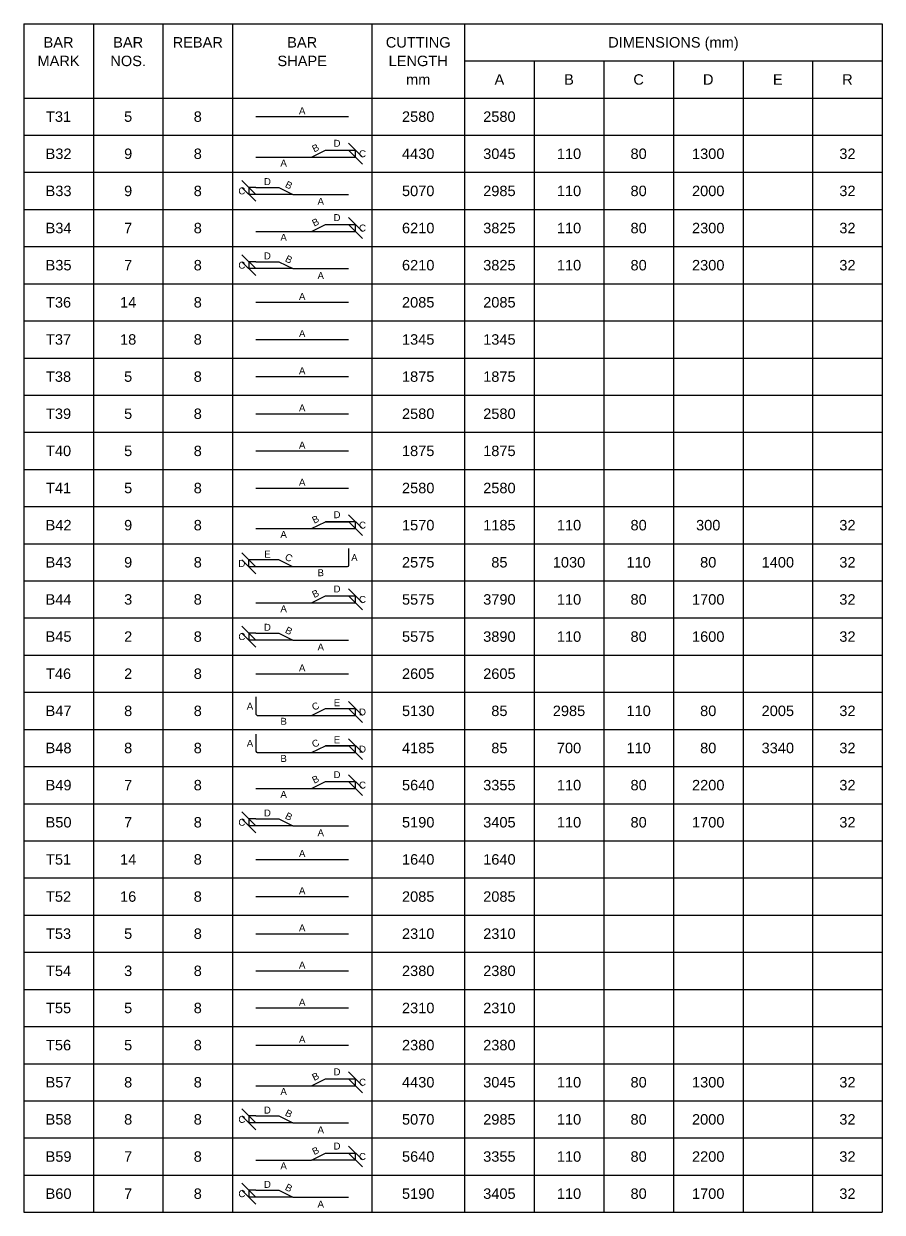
# Model space of a CAD drawing. Header units: inches. Extents: x -816171 to 9366335, y -450961 to 689132.
# Drawn here: x 8005812 to 8024312, y 255679 to 281279 of the extents above; entities that cross this region are included whole.
import ezdxf
from ezdxf.enums import TextEntityAlignment as Align

# ---------------------------------------------------------------- set-up
doc = ezdxf.new("R2010")
doc.units = ezdxf.units.IN
doc.header["$MEASUREMENT"] = 0
for name, color, linetype in [('Dimension', 31, 'Continuous'), ('Reinforcement', 130, 'Continuous'), ('Schedule Header', 4, 'Continuous'), ('Schedule Line', 60, 'Continuous'), ('Text', 31, 'Continuous')]:
    doc.layers.add(name, color=color, linetype=linetype)
doc.styles.add('SC-BBS1', font='SansSerif')
doc.styles.get("Standard").update_dxf_attribs({"font": 'txt.shx'})
doc.dimstyles.new('SCBBSDim', dxfattribs={"dimtxt": 225, "dimasz": 0.18, "dimexe": 0, "dimexo": 0, "dimgap": 0, "dimtad": 1, "dimtoh": 1, "dimdec": 0, "dimzin": 0, "dimdsep": 46, "dimtxsty": 'Standard', "dimtsz": 150, "dimcen": 0.09, "dimclrd": 8, "dimclre": 8, "dimclrt": 3, "dimadec": 0, "dimazin": 0, "dimtfac": 1, "dimtdec": 0, "dimtix": 1, "dimtofl": 0, "dimtmove": 0, "dimatfit": 3, "dimfxl": 1, "dimtolj": 1, "dimtzin": 0, "dimarcsym": 0})

# ---------------------------------------------------------------- blocks, each defined once
blk = doc.blocks.new('*D3019')
at = {"layer": 'DEFPOINTS', "color": 0, "transparency": 16777216}
for p in [(8012312, 278554), (8012962, 278554), (8012012, 278404)]:
    blk.add_point(p, dxfattribs=at)
at = {"layer": 'Dimension', "color": 8, "lineweight": -2, "transparency": 16777216}
for p, q in [((8012312, 278554), (8012962, 278554)), ((8013112, 278404), (8012812, 278704)), ((8013112, 278254), (8012812, 278554)), ((8012962, 278404), (8012962, 278554)), ((8012012, 278404), (8012962, 278404))]:
    blk.add_line(p, q, dxfattribs=at)
blk = doc.blocks.new('*D3020')
at = {"layer": 'DEFPOINTS', "color": 0, "transparency": 16777216}
for p in [(8010662, 277604), (8010812, 277754), (8011612, 277604)]:
    blk.add_point(p, dxfattribs=at)
at = {"layer": 'Dimension', "color": 8, "lineweight": -2, "transparency": 16777216}
for p, q in [((8010812, 277604), (8010512, 277904)), ((8010812, 277454), (8010512, 277754)), ((8010812, 277754), (8010662, 277754)), ((8010662, 277754), (8010662, 277604)), ((8011612, 277604), (8010662, 277604))]:
    blk.add_line(p, q, dxfattribs=at)
blk = doc.blocks.new('*D3021')
at = {"layer": 'DEFPOINTS', "color": 0, "transparency": 16777216}
for p in [(8012012, 276804), (8012312, 276954), (8012962, 276954)]:
    blk.add_point(p, dxfattribs=at)
at = {"layer": 'Dimension', "color": 8, "lineweight": -2, "transparency": 16777216}
for p, q in [((8013112, 276804), (8012812, 277104)), ((8012012, 276804), (8012962, 276804)), ((8012312, 276954), (8012962, 276954)), ((8013112, 276654), (8012812, 276954)), ((8012962, 276804), (8012962, 276954))]:
    blk.add_line(p, q, dxfattribs=at)
blk = doc.blocks.new('*D3022')
at = {"layer": 'DEFPOINTS', "color": 0, "transparency": 16777216}
for p in [(8010662, 276004), (8010812, 276154), (8011612, 276004)]:
    blk.add_point(p, dxfattribs=at)
at = {"layer": 'Dimension', "color": 8, "lineweight": -2, "transparency": 16777216}
for p, q in [((8010812, 276004), (8010512, 276304)), ((8010812, 275854), (8010512, 276154)), ((8010812, 276154), (8010662, 276154)), ((8010662, 276154), (8010662, 276004)), ((8011612, 276004), (8010662, 276004))]:
    blk.add_line(p, q, dxfattribs=at)
blk = doc.blocks.new('*D3027')
at = {"layer": 'DEFPOINTS', "color": 0, "transparency": 16777216}
for p in [(8012012, 270404), (8012312, 270554), (8012962, 270554)]:
    blk.add_point(p, dxfattribs=at)
at = {"layer": 'Dimension', "color": 8, "lineweight": -2, "transparency": 16777216}
for p, q in [((8013112, 270404), (8012812, 270704)), ((8012012, 270404), (8012962, 270404)), ((8012312, 270554), (8012962, 270554)), ((8013112, 270254), (8012812, 270554)), ((8012962, 270404), (8012962, 270554))]:
    blk.add_line(p, q, dxfattribs=at)
blk = doc.blocks.new('*D3028')
at = {"layer": 'DEFPOINTS', "color": 0, "transparency": 16777216}
for p in [(8010662, 269729), (8011312, 269729), (8011612, 269579)]:
    blk.add_point(p, dxfattribs=at)
at = {"layer": 'Dimension', "color": 8, "lineweight": -2, "transparency": 16777216}
for p, q in [((8010812, 269579), (8010512, 269879)), ((8010812, 269429), (8010512, 269729)), ((8011312, 269729), (8010662, 269729)), ((8010662, 269579), (8010662, 269729)), ((8011612, 269579), (8010662, 269579))]:
    blk.add_line(p, q, dxfattribs=at)
blk = doc.blocks.new('*D3029')
at = {"layer": 'DEFPOINTS', "color": 0, "transparency": 16777216}
for p in [(8012012, 268804), (8012312, 268954), (8012962, 268954)]:
    blk.add_point(p, dxfattribs=at)
at = {"layer": 'Dimension', "color": 8, "lineweight": -2, "transparency": 16777216}
for p, q in [((8013112, 268804), (8012812, 269104)), ((8012012, 268804), (8012962, 268804)), ((8012312, 268954), (8012962, 268954)), ((8013112, 268654), (8012812, 268954)), ((8012962, 268804), (8012962, 268954))]:
    blk.add_line(p, q, dxfattribs=at)
blk = doc.blocks.new('*D3030')
at = {"layer": 'DEFPOINTS', "color": 0, "transparency": 16777216}
for p in [(8010812, 268154), (8010662, 268004), (8011612, 268004)]:
    blk.add_point(p, dxfattribs=at)
at = {"layer": 'Dimension', "color": 8, "lineweight": -2, "transparency": 16777216}
for p, q in [((8010812, 268004), (8010512, 268304)), ((8010812, 267854), (8010512, 268154)), ((8010812, 268154), (8010662, 268154)), ((8010662, 268154), (8010662, 268004)), ((8011612, 268004), (8010662, 268004))]:
    blk.add_line(p, q, dxfattribs=at)
blk = doc.blocks.new('*D3031')
at = {"layer": 'DEFPOINTS', "color": 0, "transparency": 16777216}
for p in [(8012312, 266529), (8012962, 266529), (8012012, 266379)]:
    blk.add_point(p, dxfattribs=at)
at = {"layer": 'Dimension', "color": 8, "lineweight": -2, "transparency": 16777216}
for p, q in [((8012312, 266529), (8012962, 266529)), ((8013112, 266379), (8012812, 266679)), ((8013112, 266229), (8012812, 266529)), ((8012962, 266379), (8012962, 266529)), ((8012012, 266379), (8012962, 266379))]:
    blk.add_line(p, q, dxfattribs=at)
blk = doc.blocks.new('*D3023')
at = {"layer": 'DEFPOINTS', "color": 0, "transparency": 16777216}
for p in [(8012312, 265729), (8012962, 265729), (8012012, 265579)]:
    blk.add_point(p, dxfattribs=at)
at = {"layer": 'Dimension', "color": 8, "lineweight": -2, "transparency": 16777216}
for p, q in [((8012312, 265729), (8012962, 265729)), ((8013112, 265579), (8012812, 265879)), ((8013112, 265429), (8012812, 265729)), ((8012962, 265579), (8012962, 265729)), ((8012012, 265579), (8012962, 265579))]:
    blk.add_line(p, q, dxfattribs=at)
blk = doc.blocks.new('*D3024')
at = {"layer": 'DEFPOINTS', "color": 0, "transparency": 16777216}
for p in [(8012012, 264804), (8012312, 264954), (8012962, 264954)]:
    blk.add_point(p, dxfattribs=at)
at = {"layer": 'Dimension', "color": 8, "lineweight": -2, "transparency": 16777216}
for p, q in [((8013112, 264804), (8012812, 265104)), ((8012012, 264804), (8012962, 264804)), ((8012312, 264954), (8012962, 264954)), ((8013112, 264654), (8012812, 264954)), ((8012962, 264804), (8012962, 264954))]:
    blk.add_line(p, q, dxfattribs=at)
blk = doc.blocks.new('*D3025')
at = {"layer": 'DEFPOINTS', "color": 0, "transparency": 16777216}
for p in [(8010662, 264004), (8010812, 264154), (8011612, 264004)]:
    blk.add_point(p, dxfattribs=at)
at = {"layer": 'Dimension', "color": 8, "lineweight": -2, "transparency": 16777216}
for p, q in [((8010812, 264004), (8010512, 264304)), ((8010812, 263854), (8010512, 264154)), ((8010812, 264154), (8010662, 264154)), ((8010662, 264154), (8010662, 264004)), ((8011612, 264004), (8010662, 264004))]:
    blk.add_line(p, q, dxfattribs=at)
blk = doc.blocks.new('*D3026')
at = {"layer": 'DEFPOINTS', "color": 0, "transparency": 16777216}
for p in [(8012012, 258404), (8012312, 258554), (8012962, 258554)]:
    blk.add_point(p, dxfattribs=at)
at = {"layer": 'Dimension', "color": 8, "lineweight": -2, "transparency": 16777216}
for p, q in [((8013112, 258404), (8012812, 258704)), ((8012012, 258404), (8012962, 258404)), ((8012312, 258554), (8012962, 258554)), ((8013112, 258254), (8012812, 258554)), ((8012962, 258404), (8012962, 258554))]:
    blk.add_line(p, q, dxfattribs=at)
blk = doc.blocks.new('*D3032')
at = {"layer": 'DEFPOINTS', "color": 0, "transparency": 16777216}
for p in [(8010662, 257604), (8010812, 257754), (8011612, 257604)]:
    blk.add_point(p, dxfattribs=at)
at = {"layer": 'Dimension', "color": 8, "lineweight": -2, "transparency": 16777216}
for p, q in [((8010812, 257604), (8010512, 257904)), ((8010812, 257454), (8010512, 257754)), ((8010812, 257754), (8010662, 257754)), ((8010662, 257754), (8010662, 257604)), ((8011612, 257604), (8010662, 257604))]:
    blk.add_line(p, q, dxfattribs=at)
blk = doc.blocks.new('*D3033')
at = {"layer": 'DEFPOINTS', "color": 0, "transparency": 16777216}
for p in [(8012012, 256804), (8012312, 256954), (8012962, 256954)]:
    blk.add_point(p, dxfattribs=at)
at = {"layer": 'Dimension', "color": 8, "lineweight": -2, "transparency": 16777216}
for p, q in [((8013112, 256804), (8012812, 257104)), ((8012012, 256804), (8012962, 256804)), ((8012312, 256954), (8012962, 256954)), ((8013112, 256654), (8012812, 256954)), ((8012962, 256804), (8012962, 256954))]:
    blk.add_line(p, q, dxfattribs=at)
blk = doc.blocks.new('*D3034')
at = {"layer": 'DEFPOINTS', "color": 0, "transparency": 16777216}
for p in [(8010662, 256004), (8010812, 256154), (8011612, 256004)]:
    blk.add_point(p, dxfattribs=at)
at = {"layer": 'Dimension', "color": 8, "lineweight": -2, "transparency": 16777216}
for p, q in [((8010812, 256004), (8010512, 256304)), ((8010812, 255854), (8010512, 256154)), ((8010812, 256154), (8010662, 256154)), ((8010662, 256154), (8010662, 256004)), ((8011612, 256004), (8010662, 256004))]:
    blk.add_line(p, q, dxfattribs=at)

msp = doc.modelspace()

# ---------------------------------------------------------------- linework, layer by layer
at = {"layer": 'Reinforcement'}
for points in [[(8010812.23604, 279278.77449), (8012812.23604, 279278.77449)], [(8010812.23604, 278403.77449), (8012012.23604, 278403.77449), (8012312.23604, 278553.77449), (8012812.23604, 278553.77449)], [(8010812.23604, 277753.77449), (8011312.23604, 277753.77449), (8011612.23604, 277603.77449), (8012812.23604, 277603.77449)], [(8010812.23604, 276803.77449), (8012012.23604, 276803.77449), (8012312.23604, 276953.77449), (8012812.23604, 276953.77449)], [(8010812.23604, 276153.77449), (8011312.23604, 276153.77449), (8011612.23604, 276003.77449), (8012812.23604, 276003.77449)], [(8010812.23604, 275278.77449), (8012812.23604, 275278.77449)], [(8010812.23604, 274478.77449), (8012812.23604, 274478.77449)], [(8010812.23604, 273678.77449), (8012812.23604, 273678.77449)], [(8010812.23604, 272878.77449), (8012812.23604, 272878.77449)], [(8010812.23604, 272078.77449), (8012812.23604, 272078.77449)], [(8010812.23604, 271278.77449), (8012812.23604, 271278.77449)], [(8010812.23604, 270403.77449), (8012012.23604, 270403.77449), (8012312.23604, 270553.77449), (8012812.23604, 270553.77449)], [(8010812.23604, 268803.77449), (8012012.23604, 268803.77449), (8012312.23604, 268953.77449), (8012812.23604, 268953.77449)], [(8010812.23604, 268153.77449), (8011312.23604, 268153.77449), (8011612.23604, 268003.77449), (8012812.23604, 268003.77449)], [(8010812.23604, 267278.77449), (8012812.23604, 267278.77449)], [(8010812.23604, 264803.77449), (8012012.23604, 264803.77449), (8012312.23604, 264953.77449), (8012812.23604, 264953.77449)], [(8010812.23604, 264153.77449), (8011312.23604, 264153.77449), (8011612.23604, 264003.77449), (8012812.23604, 264003.77449)], [(8010812.23604, 263278.77449), (8012812.23604, 263278.77449)], [(8010812.23604, 262478.77449), (8012812.23604, 262478.77449)], [(8010812.23604, 261678.77449), (8012812.23604, 261678.77449)], [(8010812.23604, 260878.77449), (8012812.23604, 260878.77449)], [(8010812.23604, 260078.77449), (8012812.23604, 260078.77449)], [(8010812.23604, 259278.77449), (8012812.23604, 259278.77449)], [(8010812.23604, 258403.77449), (8012012.23604, 258403.77449), (8012312.23604, 258553.77449), (8012812.23604, 258553.77449)], [(8010812.23604, 257753.77449), (8011312.23604, 257753.77449), (8011612.23604, 257603.77449), (8012812.23604, 257603.77449)], [(8010812.23604, 256803.77449), (8012012.23604, 256803.77449), (8012312.23604, 256953.77449), (8012812.23604, 256953.77449)], [(8010812.23604, 256153.77449), (8011312.23604, 256153.77449), (8011612.23604, 256003.77449), (8012812.23604, 256003.77449)]]:
    msp.add_lwpolyline(points, dxfattribs=at)
for points in [[(8012812.23604, 269978.77449), (8012812.23604, 269628.77449, -0.5), (8012762.23604, 269578.77449), (8011612.23604, 269578.77449), (8011312.23604, 269728.77449), (8010812.23604, 269728.77449)], [(8010812.23604, 266778.77449), (8010812.23604, 266428.77449, 0.5), (8010862.23604, 266378.77449), (8012012.23604, 266378.77449), (8012312.23604, 266528.77449), (8012812.23604, 266528.77449)], [(8010812.23604, 265978.77449), (8010812.23604, 265628.77449, 0.5), (8010862.23604, 265578.77449), (8012012.23604, 265578.77449), (8012312.23604, 265728.77449), (8012812.23604, 265728.77449)]]:
    msp.add_lwpolyline(points, format="xyb", dxfattribs=at)
at = {"layer": 'Schedule Line'}
for p, q in [((8005812.23604, 281278.77449), (8024312.23604, 281278.77449)), ((8005812.23604, 281278.77449), (8005812.23604, 255678.77449)), ((8005812.23604, 281278.77449), (8005812.23604, 255678.77449)), ((8007312.23604, 281278.77449), (8007312.23604, 255678.77449)), ((8008812.23604, 281278.77449), (8008812.23604, 255678.77449)), ((8010312.23604, 281278.77449), (8010312.23604, 255678.77449)), ((8013312.23604, 281278.77449), (8013312.23604, 255678.77449)), ((8015312.23604, 281278.77449), (8015312.23604, 255678.77449)), ((8024312.23604, 281278.77449), (8024312.23604, 255678.77449)), ((8015312.23604, 280478.77449), (8024312.23604, 280478.77449)), ((8016812.23604, 280478.77449), (8016812.23604, 255678.77449)), ((8018312.23604, 280478.77449), (8018312.23604, 255678.77449)), ((8019812.23604, 280478.77449), (8019812.23604, 255678.77449)), ((8021312.23604, 280478.77449), (8021312.23604, 255678.77449)), ((8022812.23604, 280478.77449), (8022812.23604, 255678.77449)), ((8005812.23604, 279678.77449), (8024312.23604, 279678.77449)), ((8005812.23604, 278878.77449), (8024312.23604, 278878.77449)), ((8005812.23604, 278878.77449), (8024312.23604, 278878.77449)), ((8005812.23604, 278078.77449), (8024312.23604, 278078.77449)), ((8005812.23604, 277278.77449), (8024312.23604, 277278.77449)), ((8005812.23604, 276478.77449), (8024312.23604, 276478.77449)), ((8005812.23604, 275678.77449), (8024312.23604, 275678.77449)), ((8005812.23604, 274878.77449), (8024312.23604, 274878.77449)), ((8005812.23604, 274078.77449), (8024312.23604, 274078.77449)), ((8005812.23604, 273278.77449), (8024312.23604, 273278.77449)), ((8005812.23604, 272478.77449), (8024312.23604, 272478.77449)), ((8005812.23604, 271678.77449), (8024312.23604, 271678.77449)), ((8005812.23604, 270878.77449), (8024312.23604, 270878.77449)), ((8005812.23604, 270878.77449), (8024312.23604, 270878.77449)), ((8005812.23604, 270078.77449), (8024312.23604, 270078.77449)), ((8005812.23604, 269278.77449), (8024312.23604, 269278.77449)), ((8005812.23604, 268478.77449), (8024312.23604, 268478.77449)), ((8005812.23604, 267678.77449), (8024312.23604, 267678.77449)), ((8005812.23604, 266878.77449), (8024312.23604, 266878.77449)), ((8005812.23604, 266878.77449), (8024312.23604, 266878.77449)), ((8005812.23604, 266078.77449), (8024312.23604, 266078.77449)), ((8005812.23604, 265278.77449), (8024312.23604, 265278.77449)), ((8005812.23604, 264478.77449), (8024312.23604, 264478.77449)), ((8005812.23604, 263678.77449), (8024312.23604, 263678.77449)), ((8005812.23604, 262878.77449), (8024312.23604, 262878.77449)), ((8005812.23604, 262078.77449), (8024312.23604, 262078.77449)), ((8005812.23604, 261278.77449), (8024312.23604, 261278.77449)), ((8005812.23604, 260478.77449), (8024312.23604, 260478.77449)), ((8005812.23604, 259678.77449), (8024312.23604, 259678.77449)), ((8005812.23604, 258878.77449), (8024312.23604, 258878.77449)), ((8005812.23604, 258878.77449), (8024312.23604, 258878.77449)), ((8005812.23604, 258078.77449), (8024312.23604, 258078.77449)), ((8005812.23604, 257278.77449), (8024312.23604, 257278.77449)), ((8005812.23604, 256478.77449), (8024312.23604, 256478.77449)), ((8005812.23604, 255678.77449), (8024312.23604, 255678.77449))]:
    msp.add_line(p, q, dxfattribs=at)

# ---------------------------------------------------------------- texts
at = {"layer": 'Dimension', "style": 'SC-BBS1'}
for s, p in [('A', (8011812.23604, 279403.77449)), ('D', (8012562.23604, 278703.77449)), ('C', (8013112.23604, 278478.77449)), ('A', (8011412.23604, 278278.77449)), ('D', (8011062.23604, 277878.77449)), ('C', (8010512.23604, 277678.77449)), ('A', (8012212.23604, 277453.77449)), ('D', (8012562.23604, 277103.77449)), ('A', (8011412.23604, 276678.77449)), ('C', (8013112.23604, 276878.77449)), ('D', (8011062.23604, 276278.77449)), ('C', (8010512.23604, 276078.77449)), ('A', (8012212.23604, 275853.77449)), ('A', (8011812.23604, 275403.77449)), ('A', (8011812.23604, 274603.77449)), ('A', (8011812.23604, 273803.77449)), ('A', (8011812.23604, 273003.77449)), ('A', (8011812.23604, 272203.77449)), ('A', (8011812.23604, 271403.77449)), ('D', (8012562.23604, 270703.77449)), ('A', (8011412.23604, 270278.77449)), ('C', (8013112.23604, 270478.77449)), ('E', (8011062.23604, 269853.77449)), ('A', (8012937.23604, 269778.77449)), ('D', (8010512.23604, 269653.77449)), ('B', (8012212.23604, 269453.77449)), ('D', (8012562.23604, 269103.77449)), ('C', (8013112.23604, 268878.77449)), ('A', (8011412.23604, 268678.77449)), ('D', (8011062.23604, 268278.77449)), ('C', (8010512.23604, 268078.77449)), ('A', (8012212.23604, 267853.77449)), ('A', (8011812.23604, 267403.77449)), ('A', (8010687.23604, 266578.77449)), ('E', (8012562.23604, 266653.77449)), ('D', (8013112.23604, 266453.77449)), ('B', (8011412.23604, 266253.77449)), ('A', (8010687.23604, 265778.77449)), ('E', (8012562.23604, 265853.77449)), ('D', (8013112.23604, 265653.77449)), ('B', (8011412.23604, 265453.77449)), ('D', (8012562.23604, 265103.77449)), ('A', (8011412.23604, 264678.77449)), ('C', (8013112.23604, 264878.77449)), ('D', (8011062.23604, 264278.77449)), ('C', (8010512.23604, 264078.77449)), ('A', (8012212.23604, 263853.77449)), ('A', (8011812.23604, 263403.77449)), ('A', (8011812.23604, 262603.77449)), ('A', (8011812.23604, 261803.77449)), ('A', (8011812.23604, 261003.77449)), ('A', (8011812.23604, 260203.77449)), ('A', (8011812.23604, 259403.77449)), ('D', (8012562.23604, 258703.77449)), ('A', (8011412.23604, 258278.77449)), ('C', (8013112.23604, 258478.77449)), ('D', (8011062.23604, 257878.77449)), ('C', (8010512.23604, 257678.77449)), ('A', (8012212.23604, 257453.77449)), ('D', (8012562.23604, 257103.77449)), ('C', (8013112.23604, 256878.77449)), ('A', (8011412.23604, 256678.77449)), ('D', (8011062.23604, 256278.77449)), ('C', (8010512.23604, 256078.77449)), ('A', (8012212.23604, 255853.77449))]:
    msp.add_text(s, height=150, dxfattribs=at).set_placement(p, align=Align.MIDDLE_CENTER)
for s, rotation, p in [('B', 26.565051177, (8012099.73604, 278603.77449)), ('B', -26.565051177, (8011524.73604, 277803.77449)), ('B', 26.565051177, (8012099.73604, 277003.77449)), ('B', -26.565051177, (8011524.73604, 276203.77449)), ('B', 26.565051177, (8012099.73604, 270603.77449)), ('C', -26.565051177, (8011524.73604, 269778.77449)), ('B', 26.565051177, (8012099.73604, 269003.77449)), ('B', -26.565051177, (8011524.73604, 268203.77449)), ('C', 26.565051177, (8012099.73604, 266578.77449)), ('C', 26.565051177, (8012099.73604, 265778.77449)), ('B', 26.565051177, (8012099.73604, 265003.77449)), ('B', -26.565051177, (8011524.73604, 264203.77449)), ('B', 26.565051177, (8012099.73604, 258603.77449)), ('B', -26.565051177, (8011524.73604, 257803.77449)), ('B', 26.565051177, (8012099.73604, 257003.77449)), ('B', -26.565051177, (8011524.73604, 256203.77449))]:
    msp.add_text(s, height=150, rotation=rotation, dxfattribs=at).set_placement(p, align=Align.MIDDLE_CENTER)
at = {"layer": 'Schedule Header', "style": 'SC-BBS1'}
for s, p in [('BAR', (8006562.23604, 280878.77449)), ('BAR', (8008062.23604, 280878.77449)), ('REBAR', (8009562.23604, 280878.77449)), ('BAR', (8011812.23604, 280878.77449)), ('CUTTING', (8014312.23604, 280878.77449)), ('DIMENSIONS (mm)', (8019812.23604, 280878.77449)), ('MARK', (8006562.23604, 280478.77449)), ('NOS.', (8008062.23604, 280478.77449)), ('SHAPE', (8011812.23604, 280478.77449)), ('LENGTH', (8014312.23604, 280478.77449)), ('mm', (8014312.23604, 280078.77449)), ('A', (8016062.23604, 280078.77449)), ('B', (8017562.23604, 280078.77449)), ('C', (8019062.23604, 280078.77449)), ('D', (8020562.23604, 280078.77449)), ('E', (8022062.23604, 280078.77449)), ('R', (8023562.23604, 280078.77449))]:
    msp.add_text(s, height=225, dxfattribs=at).set_placement(p, align=Align.MIDDLE_CENTER)
at = {"layer": 'Text', "style": 'SC-BBS1'}
for s, p in [('T31', (8006562.23604, 279278.77449)), ('5', (8008062.23604, 279278.77449)), ('8', (8009562.23604, 279278.77449)), ('2580', (8014312.23604, 279278.77449)), ('2580', (8016062.23604, 279278.77449)), ('B32', (8006562.23604, 278478.77449)), ('9', (8008062.23604, 278478.77449)), ('8', (8009562.23604, 278478.77449)), ('4430', (8014312.23604, 278478.77449)), ('3045', (8016062.23604, 278478.77449)), ('110', (8017562.23604, 278478.77449)), ('80', (8019062.23604, 278478.77449)), ('1300', (8020562.23604, 278478.77449)), ('32', (8023562.23604, 278478.77449)), ('B33', (8006562.23604, 277678.77449)), ('9', (8008062.23604, 277678.77449)), ('8', (8009562.23604, 277678.77449)), ('5070', (8014312.23604, 277678.77449)), ('2985', (8016062.23604, 277678.77449)), ('110', (8017562.23604, 277678.77449)), ('80', (8019062.23604, 277678.77449)), ('2000', (8020562.23604, 277678.77449)), ('32', (8023562.23604, 277678.77449)), ('B34', (8006562.23604, 276878.77449)), ('8', (8009562.23604, 276878.77449)), ('6210', (8014312.23604, 276878.77449)), ('3825', (8016062.23604, 276878.77449)), ('110', (8017562.23604, 276878.77449)), ('80', (8019062.23604, 276878.77449)), ('2300', (8020562.23604, 276878.77449)), ('32', (8023562.23604, 276878.77449)), ('7', (8008062.23604, 276878.77449)), ('B35', (8006562.23604, 276078.77449)), ('7', (8008062.23604, 276078.77449)), ('8', (8009562.23604, 276078.77449)), ('6210', (8014312.23604, 276078.77449)), ('3825', (8016062.23604, 276078.77449)), ('110', (8017562.23604, 276078.77449)), ('80', (8019062.23604, 276078.77449)), ('2300', (8020562.23604, 276078.77449)), ('32', (8023562.23604, 276078.77449)), ('T36', (8006562.23604, 275278.77449)), ('14', (8008062.23604, 275278.77449)), ('8', (8009562.23604, 275278.77449)), ('2085', (8014312.23604, 275278.77449)), ('2085', (8016062.23604, 275278.77449)), ('T37', (8006562.23604, 274478.77449)), ('18', (8008062.23604, 274478.77449)), ('8', (8009562.23604, 274478.77449)), ('1345', (8014312.23604, 274478.77449)), ('1345', (8016062.23604, 274478.77449)), ('T38', (8006562.23604, 273678.77449)), ('5', (8008062.23604, 273678.77449)), ('8', (8009562.23604, 273678.77449)), ('1875', (8014312.23604, 273678.77449)), ('1875', (8016062.23604, 273678.77449)), ('T39', (8006562.23604, 272878.77449)), ('5', (8008062.23604, 272878.77449)), ('8', (8009562.23604, 272878.77449)), ('2580', (8014312.23604, 272878.77449)), ('2580', (8016062.23604, 272878.77449)), ('T40', (8006562.23604, 272078.77449)), ('5', (8008062.23604, 272078.77449)), ('8', (8009562.23604, 272078.77449)), ('1875', (8014312.23604, 272078.77449)), ('1875', (8016062.23604, 272078.77449)), ('T41', (8006562.23604, 271278.77449)), ('5', (8008062.23604, 271278.77449)), ('8', (8009562.23604, 271278.77449)), ('2580', (8014312.23604, 271278.77449)), ('2580', (8016062.23604, 271278.77449)), ('B42', (8006562.23604, 270478.77449)), ('9', (8008062.23604, 270478.77449)), ('8', (8009562.23604, 270478.77449)), ('1570', (8014312.23604, 270478.77449)), ('1185', (8016062.23604, 270478.77449)), ('110', (8017562.23604, 270478.77449)), ('80', (8019062.23604, 270478.77449)), ('300', (8020562.23604, 270478.77449)), ('32', (8023562.23604, 270478.77449)), ('B43', (8006562.23604, 269678.77449)), ('9', (8008062.23604, 269678.77449)), ('8', (8009562.23604, 269678.77449)), ('2575', (8014312.23604, 269678.77449)), ('85', (8016062.23604, 269678.77449)), ('1030', (8017562.23604, 269678.77449)), ('110', (8019062.23604, 269678.77449)), ('80', (8020562.23604, 269678.77449)), ('1400', (8022062.23604, 269678.77449)), ('32', (8023562.23604, 269678.77449)), ('B44', (8006562.23604, 268878.77449)), ('3', (8008062.23604, 268878.77449)), ('8', (8009562.23604, 268878.77449)), ('5575', (8014312.23604, 268878.77449)), ('3790', (8016062.23604, 268878.77449)), ('110', (8017562.23604, 268878.77449)), ('80', (8019062.23604, 268878.77449)), ('1700', (8020562.23604, 268878.77449)), ('32', (8023562.23604, 268878.77449)), ('B45', (8006562.23604, 268078.77449)), ('2', (8008062.23604, 268078.77449)), ('8', (8009562.23604, 268078.77449)), ('5575', (8014312.23604, 268078.77449)), ('3890', (8016062.23604, 268078.77449)), ('110', (8017562.23604, 268078.77449)), ('80', (8019062.23604, 268078.77449)), ('1600', (8020562.23604, 268078.77449)), ('32', (8023562.23604, 268078.77449)), ('T46', (8006562.23604, 267278.77449)), ('2', (8008062.23604, 267278.77449)), ('8', (8009562.23604, 267278.77449)), ('2605', (8014312.23604, 267278.77449)), ('2605', (8016062.23604, 267278.77449)), ('B47', (8006562.23604, 266478.77449)), ('8', (8008062.23604, 266478.77449)), ('8', (8009562.23604, 266478.77449)), ('5130', (8014312.23604, 266478.77449)), ('85', (8016062.23604, 266478.77449)), ('2985', (8017562.23604, 266478.77449)), ('110', (8019062.23604, 266478.77449)), ('80', (8020562.23604, 266478.77449)), ('2005', (8022062.23604, 266478.77449)), ('32', (8023562.23604, 266478.77449)), ('B48', (8006562.23604, 265678.77449)), ('8', (8008062.23604, 265678.77449)), ('8', (8009562.23604, 265678.77449)), ('4185', (8014312.23604, 265678.77449)), ('85', (8016062.23604, 265678.77449)), ('700', (8017562.23604, 265678.77449)), ('110', (8019062.23604, 265678.77449)), ('80', (8020562.23604, 265678.77449)), ('3340', (8022062.23604, 265678.77449)), ('32', (8023562.23604, 265678.77449)), ('B49', (8006562.23604, 264878.77449)), ('7', (8008062.23604, 264878.77449)), ('8', (8009562.23604, 264878.77449)), ('5640', (8014312.23604, 264878.77449)), ('3355', (8016062.23604, 264878.77449)), ('110', (8017562.23604, 264878.77449)), ('80', (8019062.23604, 264878.77449)), ('2200', (8020562.23604, 264878.77449)), ('32', (8023562.23604, 264878.77449)), ('B50', (8006562.23604, 264078.77449)), ('8', (8009562.23604, 264078.77449)), ('5190', (8014312.23604, 264078.77449)), ('3405', (8016062.23604, 264078.77449)), ('110', (8017562.23604, 264078.77449)), ('80', (8019062.23604, 264078.77449)), ('1700', (8020562.23604, 264078.77449)), ('32', (8023562.23604, 264078.77449)), ('7', (8008062.23604, 264078.77449)), ('T51', (8006562.23604, 263278.77449)), ('14', (8008062.23604, 263278.77449)), ('8', (8009562.23604, 263278.77449)), ('1640', (8014312.23604, 263278.77449)), ('1640', (8016062.23604, 263278.77449)), ('T52', (8006562.23604, 262478.77449)), ('16', (8008062.23604, 262478.77449)), ('8', (8009562.23604, 262478.77449)), ('2085', (8014312.23604, 262478.77449)), ('2085', (8016062.23604, 262478.77449)), ('T53', (8006562.23604, 261678.77449)), ('5', (8008062.23604, 261678.77449)), ('8', (8009562.23604, 261678.77449)), ('2310', (8014312.23604, 261678.77449)), ('2310', (8016062.23604, 261678.77449)), ('T54', (8006562.23604, 260878.77449)), ('3', (8008062.23604, 260878.77449)), ('8', (8009562.23604, 260878.77449)), ('2380', (8014312.23604, 260878.77449)), ('2380', (8016062.23604, 260878.77449)), ('T55', (8006562.23604, 260078.77449)), ('5', (8008062.23604, 260078.77449)), ('8', (8009562.23604, 260078.77449)), ('2310', (8014312.23604, 260078.77449)), ('2310', (8016062.23604, 260078.77449)), ('T56', (8006562.23604, 259278.77449)), ('5', (8008062.23604, 259278.77449)), ('8', (8009562.23604, 259278.77449)), ('2380', (8014312.23604, 259278.77449)), ('2380', (8016062.23604, 259278.77449)), ('B57', (8006562.23604, 258478.77449)), ('8', (8008062.23604, 258478.77449)), ('8', (8009562.23604, 258478.77449)), ('4430', (8014312.23604, 258478.77449)), ('3045', (8016062.23604, 258478.77449)), ('110', (8017562.23604, 258478.77449)), ('80', (8019062.23604, 258478.77449)), ('1300', (8020562.23604, 258478.77449)), ('32', (8023562.23604, 258478.77449)), ('B58', (8006562.23604, 257678.77449)), ('8', (8008062.23604, 257678.77449)), ('8', (8009562.23604, 257678.77449)), ('5070', (8014312.23604, 257678.77449)), ('2985', (8016062.23604, 257678.77449)), ('110', (8017562.23604, 257678.77449)), ('80', (8019062.23604, 257678.77449)), ('2000', (8020562.23604, 257678.77449)), ('32', (8023562.23604, 257678.77449)), ('B59', (8006562.23604, 256878.77449)), ('7', (8008062.23604, 256878.77449)), ('8', (8009562.23604, 256878.77449)), ('5640', (8014312.23604, 256878.77449)), ('3355', (8016062.23604, 256878.77449)), ('110', (8017562.23604, 256878.77449)), ('80', (8019062.23604, 256878.77449)), ('2200', (8020562.23604, 256878.77449)), ('32', (8023562.23604, 256878.77449)), ('B60', (8006562.23604, 256078.77449)), ('7', (8008062.23604, 256078.77449)), ('8', (8009562.23604, 256078.77449)), ('5190', (8014312.23604, 256078.77449)), ('3405', (8016062.23604, 256078.77449)), ('110', (8017562.23604, 256078.77449)), ('80', (8019062.23604, 256078.77449)), ('1700', (8020562.23604, 256078.77449)), ('32', (8023562.23604, 256078.77449))]:
    msp.add_text(s, height=225, dxfattribs=at).set_placement(p, align=Align.MIDDLE_CENTER)

# ---------------------------------------------------------------- dimensions: what is measured, and where the dimension line sits
at = {"layer": 'Dimension'}
for base, p1, p2, picture, middle in [((8012962.23604, 278553.77449), (8012012.23604, 278403.77449), (8012312.23604, 278553.77449), '*D3019', (8012962.23604, 278478.77449)), ((8010662.23604, 277603.77449), (8010812.23604, 277753.77449), (8011612.23604, 277603.77449), '*D3020', (8010662.23604, 277678.77449)), ((8012962.23604, 276953.77449), (8012012.23604, 276803.77449), (8012312.23604, 276953.77449), '*D3021', (8012962.23604, 276878.77449)), ((8010662.23604, 276003.77449), (8010812.23604, 276153.77449), (8011612.23604, 276003.77449), '*D3022', (8010662.23604, 276078.77449)), ((8012962.23604, 270553.77449), (8012012.23604, 270403.77449), (8012312.23604, 270553.77449), '*D3027', (8012962.23604, 270478.77449)), ((8010662.23604, 269728.77449), (8011612.23604, 269578.77449), (8011312.23604, 269728.77449), '*D3028', (8010662.23604, 269653.77449)), ((8012962.23604, 268953.77449), (8012012.23604, 268803.77449), (8012312.23604, 268953.77449), '*D3029', (8012962.23604, 268878.77449)), ((8010662.23604, 268003.77449), (8010812.23604, 268153.77449), (8011612.23604, 268003.77449), '*D3030', (8010662.23604, 268078.77449)), ((8012962.23604, 266528.77449), (8012012.23604, 266378.77449), (8012312.23604, 266528.77449), '*D3031', (8012962.23604, 266453.77449)), ((8012962.23604, 265728.77449), (8012012.23604, 265578.77449), (8012312.23604, 265728.77449), '*D3023', (8012962.23604, 265653.77449)), ((8012962.23604, 264953.77449), (8012012.23604, 264803.77449), (8012312.23604, 264953.77449), '*D3024', (8012962.23604, 264878.77449)), ((8010662.23604, 264003.77449), (8010812.23604, 264153.77449), (8011612.23604, 264003.77449), '*D3025', (8010662.23604, 264078.77449)), ((8012962.23604, 258553.77449), (8012012.23604, 258403.77449), (8012312.23604, 258553.77449), '*D3026', (8012962.23604, 258478.77449)), ((8010662.23604, 257603.77449), (8010812.23604, 257753.77449), (8011612.23604, 257603.77449), '*D3032', (8010662.23604, 257678.77449)), ((8012962.23604, 256953.77449), (8012012.23604, 256803.77449), (8012312.23604, 256953.77449), '*D3033', (8012962.23604, 256878.77449)), ((8010662.23604, 256003.77449), (8010812.23604, 256153.77449), (8011612.23604, 256003.77449), '*D3034', (8010662.23604, 256078.77449))]:
    dim = msp.add_linear_dim(base=base, p1=p1, p2=p2, angle=90, text=' ', dimstyle='SCBBSDim', dxfattribs=at)
    dim.commit()
    dim.dimension.update_dxf_attribs({"geometry": picture, "text_midpoint": middle})

doc.saveas('drawing.dxf')
